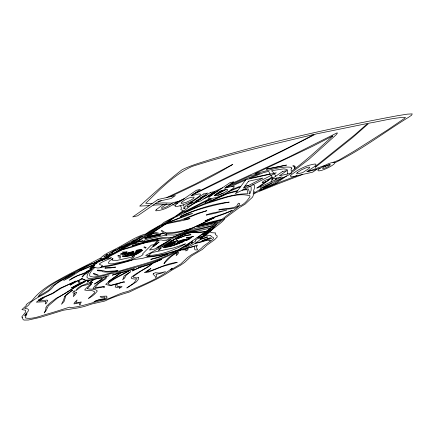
<?xml version="1.0" encoding="UTF-8"?>
<svg xmlns="http://www.w3.org/2000/svg" width="434" height="434" viewBox="0 0 434 434"><rect width="100%" height="100%" fill="white"/><g stroke="black" fill="none" stroke-linecap="round" stroke-linejoin="round"><path stroke-width="0.65" d="M153.083 246.398L153.43 244.684L151.244 245.177L142.547 253.961L143.122 254.633C139.352 257.753 134.052 257.633 130.157 260.709C120.484 263.628 110.632 266.248 100.569 267.366M130.157 260.709C136.07 258.23 144.218 259.744 149.41 255.295M287.373 174.012L287.574 172.352L287.069 169.412L283.673 168.859L271.538 170.714L274.223 173.274M192.49 240.908L186.88 246.203M272.742 178.954L270.908 181.954M276.501 178.108L275.091 180.029M87.071 265.749L88.314 265.445L81.028 269.037L78.185 271.424L70.633 274.505L64.514 278.482L59.675 280.966L51.738 286.521L48.635 290.27L38.035 296.634C48.706 283.473 65.805 277.679 80.035 269.14C88.248 264.642 97.466 262.244 105.565 257.617L121.352 248.904C123.82 245.367 128.572 243.821 132.435 242.264M175.336 205.163L174.983 205.96L175.396 206.41A11.468 2.186 -25.2 0 0 178.32 206.183L183.463 204.848L189.897 202.13A11.197 2.137 -25.2 0 0 194.535 199.515L198.11 197.079A10.698 2.04 -25.2 0 0 200.503 194.72L200.155 194.025L198.484 194.009L190.884 195.897L200.356 189.381L196.39 190.271L177.213 203.475L175.336 205.163L172.732 204.767M216.506 224.524C211.966 230.221 205.89 235.412 198.761 237.431L198.224 237.224L196.96 237.837M93.055 279.784C88.248 285.225 79.259 284.02 75.657 290.883L81.863 286.033L88.682 284.275L92.637 282.507L89.805 283.386C92.333 279.16 97.308 278.319 101.887 278.161L100.807 279.675L94.444 284.053L102.153 279.339L103.238 277.706L108.945 275.72L91.314 279.794L86.122 280.19L85.113 280.624L86.257 280.364L85.552 280.852L78.625 283.776L71.339 287.997L86.355 280.494L89.404 280.31L87.082 282.095L89.8 280.223L93.088 279.859M189.457 242.964L185.448 246.745M122.99 248.047L125.719 245.774L131.459 242.904M153.126 245.758L157.509 240.42L156.978 239.78L149.09 241.288L131.686 247.206L122.231 249.74L102.299 260.254L99.57 261.197L94.032 264.968L79.422 271.207L70.888 276.708L63.668 280.543L74.854 273.198L70.85 274.885C65.295 278.888 58.834 281.297 53.789 285.935C47.821 294.659 35.507 296.292 28.991 304.359L29.105 304.657L24.695 308.471L27.662 308.883L28.541 309.757L28.156 311.221L24.857 315.035L24.895 315.957L26.441 313.787L27.016 313.722L25.243 317.422L25.693 318.035C32.87 319.364 40.508 315.919 47.474 313.994C54.955 311.905 62.263 309.42 69.728 307.12L70.216 307.597C80.968 306.946 91.064 302.737 101.404 300.502C110.665 299.167 118.46 293.167 127.704 291.512C142.9 284.747 158.98 278.563 172.217 268.201L170.513 270.062L180.707 263.981L187.586 257.498L191.687 254.617L197.676 251.286L201.734 247.977A17.067 3.255 -25.2 0 1 207.023 243.642L212.736 239.443L213.474 238.429L213.479 237.61L211.282 236.546L210.669 235.304L206.709 235.874L203.893 235.754M182.313 249.073L182.068 249.317L188.144 248.883L187.602 250.06L185.757 250.95L186.083 249.762L181.043 250L179.182 250.89L181.303 249.431M94.954 267.333L91.704 270.512L89.762 273.566L89.659 275.959C94.466 278.688 99.429 275.189 104.372 274.798C109.205 273.16 114.12 271.95 119.166 271.158C138.316 265.201 158.372 261.143 176.009 251.036M93.988 267.116C91.004 269.812 86.892 272.845 86.925 277.261L88.346 278.471C94.693 278.986 100.704 275.932 106.894 274.939C111.202 272.639 116.42 273.827 120.723 271.326C140.925 265.993 161.481 260.66 179.681 249.946M271.646 183.002L263.416 188.21L273.561 183.62L282.87 177.745M146.779 257.248C160.531 255.756 175.135 253.347 186.528 245.226L185.595 245.351M265.304 181.906L256.814 188.128L259.961 186.512L272.498 177.338L272.867 178.179M268.934 179.155L272.107 176.746L270.919 175.531M297.724 172.331L301.429 169.846L306.22 167.746A6.716 1.28 -25.2 0 1 309.382 167.144L309.697 167.367L309.068 168.392L302.623 172.656L297.588 173.79A5.409 1.031 -25.2 0 1 297.74 172.325M302.737 174.408L276.295 184.51A153.761 29.338 -25.2 0 1 258.431 191.676L255.946 192.674L253.277 194.416L253.261 195.593L252.442 197.237L245.15 204.11L239.112 207.767L214.629 225.924L210.089 228.078L185.394 234.138L166.081 240.544L163.754 240.555L161.03 239.893L137.258 244.288A10.4 1.986 -25.2 0 1 132.142 245.4L133.981 243.61L159.424 225.984L128.285 245.275L121.352 248.904M106.52 257.438L101.095 258.886L100.297 258.442C104.61 253.505 112.406 250.955 118.222 247.521C127.016 243.04 135.207 236.98 144.777 234.23L146.003 233.855L149.616 231.219L161.372 224.541L164.095 222.289L175.553 216.316L183.354 210.495L180.842 209.72L181.39 207.984L180.848 206.351L179.985 205.824M126.874 246.007L142.612 235.857C138.31 236.682 135.397 239.839 132.001 242.069L134.448 239.79L119.149 248.026L112.835 252.046L112.477 252.664L111.701 252.838L111.999 252.241L115.84 249.696L114.826 250.152L109.428 253.445L108.571 254.476L113.507 253.234M211.819 227.253L189.956 242.655L179.454 249.149M198.224 237.224L213.55 226.434M91.097 264.056L81.874 268.982L79.666 270.762L96.581 263.216M100.189 258.208C87.261 265.207 73.84 271.375 60.977 278.612C50.377 284.275 39.76 290.709 32.328 300.214C31.611 301.337 24.803 304.364 26.192 305.59L21.933 309.621L25.519 310.191L25.535 312.176L21.7 317.048L22.763 317.596L22.411 317.84L22.969 319.343L23.93 320.064L28.405 320.021L40.205 317.379L63.413 310.218L78.158 307.885L84.218 306.518L92.236 303.871L104.795 301.044C112.694 297.214 120.972 294.496 129.386 292.049C143.567 285.002 158.551 279.333 171.642 270.274L180.436 265.315L184.678 262.402L191.551 255.93L202.407 249.393L206.655 245.394L214.613 239.687L217.228 236.986L216.951 235.478L215.725 234.886L215.134 233.752L215.644 232.949L211.477 232.689L209.926 231.761M181.976 202.022C185.351 199.255 189.587 197.02 194.047 197.107L193.933 197.909A6.716 1.28 -25.2 0 1 190.873 200.123L186.094 202.358L182.285 203.28A5.409 1.031 -25.2 0 1 181.96 202.027M94.135 265.093L91.308 267.04L89.822 268.706L94.297 265.288M94.07 266.015L90.89 268.207L90.56 269.161L87.771 271.391L85.59 274.293L91.628 268.727L91.623 268.141L93.299 266.959M161.057 225.647L134.632 244.125C145.233 242.579 156.723 237.116 167.388 239.08C182.351 233.682 197.828 229.7 213.268 225.935L238.076 206.985C231.881 209.551 225.213 208.9 218.758 209.942C224.503 207.951 230.969 209.155 236.481 206.362L238.385 203.199L239.611 203.421L239.025 205.553L237.327 206.535C242.904 205.879 246.951 201.246 249.881 196.846L249.881 195.788C237.1 192.148 222.479 198.913 210.04 202.401C196.173 207.018 183.061 213.745 169.748 219.734L161.057 225.647C170.383 222.148 180.544 221.687 189.989 218.562L183.745 219.485L197.622 213.87L206.828 210.68L198.181 213.159L180.88 220.06L165.549 223.505L163.108 224.459M172.331 218.535L164.627 224.421L148.108 235.44L146.909 236.601L165.381 224.253L173.741 217.879M175.553 216.316C184.059 212.302 189.891 204.485 198.875 201.322M119.811 250.353C132.245 246.436 144.647 241.798 157.509 239.411L158.54 240.268L158.057 241.185L149.518 250.027L154.629 249.007L157.097 248.02L184.135 234.55L189.908 232.347L192.034 232.049L198.121 232.787L205.862 231.751L208.58 231.919C206.768 234.756 203.562 236.329 200.817 238.114L198.262 238.353L195.56 239.893L195.327 240.631L196.043 240.87L190.553 244.38L183.951 247.309M267.371 185.003L253.185 193.575L253.358 192.674L254.47 191.752L253.385 191.454L254.389 188.318L254.378 185.389L254.102 184.927L252.507 184.917M286.673 175.965L275.335 183.766L259.63 190.515L280.169 182.041L296.91 175.721M290.558 173.291L309.176 159.077L336.258 134.692L337.408 133.151L337.131 132.809L288.773 157.097L230.562 184.092M99.57 261.197L101.426 260.015L94.39 263.264L91.482 263.921M94.39 262.885L101.399 258.816M214.152 227.427L203.752 233.877L213.034 228.566M100.607 260.807L108.267 256.445L137.426 241.347M224.123 190.021L214.846 195.072A5.279 1.009 -25.2 0 1 215.546 194.421C218.926 191.654 223.163 189.419 227.622 189.501L227.503 190.304A6.716 1.28 -25.2 0 1 224.443 192.522L219.664 194.757L215.861 195.68A5.528 1.052 -25.2 0 1 214.835 195.696L214.721 195.626A5.392 1.031 -25.2 0 1 214.727 195.246M170.85 241.141C178.092 237.566 185.068 232.559 193.255 231.523C198.718 233.02 204.121 231.197 209.53 231.197C207.886 234.577 204.143 236.297 201.061 238.174L200.817 238.114M226.043 189.533L214.749 195.642M231.821 186.452L236.101 184.168L245.552 180.083M179.101 214.374L209.275 198.864M197.28 201.484L187.314 207.099L186.973 206.904L188.329 204.685L192.555 202.716M163.726 233.096L148.916 236.194L144.728 237.978L147.706 236.953L164.139 233.346M210.946 198.777L184.087 212.416L205.944 202.993M203.877 198.843L212.036 195.002M184.32 198.577L176.242 202.553L182.909 199.548M193.71 193.955L195.202 193.217C234.463 172.911 275.042 155.263 314.026 134.421C273.181 144.24 232.119 153.593 192.088 166.444C174.11 174.614 159.696 189.701 145.678 203.275L152.057 203.622M159.359 201.121L158.171 202.103L161.296 200.687M191.964 195.154L283.011 150.82L315.784 134.025L367.734 123.413L354.8 134.811L317.194 164.963L315.22 166.933L315.241 167.394L352.701 137.507L368.971 123.175C381.063 121.205 393.155 117.706 405.389 117.321L404.906 118.113L387.388 130.07L354.562 150.929L338.84 160.151L332.986 162.414M128.285 245.275L140.025 239.639M207.278 196.504L215.92 192.333M195.696 226.619L184.672 231.577L214.287 217.781L195.696 226.619L198.164 225.637L220.819 220.195M191.92 201.984L185.985 205.466L184.531 208.087L185.139 208.738L183.56 208.586L184.217 206.535L183.408 204.864M200.524 197.958L206.405 195.208M195.826 201.186L201.691 198.452M210.246 194.459L218.264 190.721M226.559 186.848L250.581 175.64L260.004 173.323L248.644 177.815L225.593 187.971M166.862 197.497L195.154 184.081L232.787 164.383C212.655 176.779 191.248 186.962 169.797 196.835M214.239 191.606L222.512 187.797M210.995 200.682L228.089 193.005L237.669 190.597M219.799 191.497L221.432 190.759M207.452 233.036L203.73 234.376L203.448 233.682L202.808 234.767L204.311 234.675L206.307 233.899M230.731 190.13L239.226 186.598L240.816 186.398M217.976 195.246L223.315 193.125M227.834 192.083L238.309 187.645L239.975 187.521M307.934 171.457L324.529 165.517M329.9 164.632L325.023 166.385M334.945 162.701L333.751 162.267L332.373 162.484A9.364 1.785 -25.2 0 0 326.319 164.649L319.017 168.945A9.364 1.785 -25.2 0 0 324.361 169.406A9.364 1.785 -25.2 0 0 334.95 162.707C361.099 150.305 384.215 132.224 408.806 117.137L411.633 115.194L412.224 113.892L407.396 114.142L397.615 115.694C335.021 127.379 272.726 140.909 211.683 159.148C201.734 162.376 191.535 165.088 182.112 169.732C167.345 181.038 153.473 193.591 139.715 206.09L149.166 205.613M102.299 260.254L108.853 256.798L105.288 259.163C122.068 254.666 99.37 261.968 99.359 264.268L102.619 265.749C100.227 269.064 96.446 268.071 93.169 266.926L94.525 265.559L94.032 264.968M315.263 169.808L320.14 168.088M200.481 239.476L207.414 237.36L207.479 236.861L201.061 238.841M178.396 249.876C168.376 253.179 158.09 256.033 147.517 256.678M177.262 250.657C185.958 248.064 195.018 244.825 201.55 238.288L201.061 238.174M131.111 260.199L111.657 265.028L101.475 266.655M222.083 219.257L199.597 224.823M165.555 232.868C174.544 232.852 183.289 231.1 191.801 228.127M166.076 233.28L166.77 234.485L166.39 235.353L163.065 232.7L161.236 230.617L162.001 230.514L166.076 233.28C174.278 234.072 182.188 231.566 189.875 229.033M172.39 240.62L173.839 240.295L145.678 255.436L149.079 255.469M111.093 254.568L106.558 255.702L106.297 255.116L107.713 254.145L107.35 254.226L103.721 256.836L108.354 256.082M120.56 254.096L126.853 252.686L120.533 254.091M270.073 173.947L249.463 178.363L263.986 172.461L268.717 171.397L270.198 174.18M243.496 189.506L248.324 188.888L249.561 192.544L249.306 193.824L249.843 193.911L251.15 190.298L251.134 186.669L248.709 186.853M237.295 191.096L227.09 193.841L207.81 202.58C220.835 198.457 234.355 193.58 248.047 193.814L247.006 189.593L242.123 190.206M245.096 185.855L248.671 185.405M153.088 205.173L164.123 204.566M155.567 203.465L162.761 202.9L172.369 203.112M244.098 187.206L245.373 187.108M166.113 204.479L170.171 204.62M175.054 203.188L177.473 203.291M197.524 237.713L197.806 237.886C202.618 237.452 206.557 234.029 210.403 231.42C214.738 226.928 220.532 223.993 224.481 219.241L224.269 218.747M275.785 176.166L274.397 173.763M116.936 251.346L116.757 250.369C118.58 248.313 121.211 246.973 123.847 246.3L119.242 249.04L118.878 250.272M117.039 283.993L117.034 286.223L118.433 286.597L120.43 286.234L122.057 286.733L119.393 288.284L120.034 287.476L119.155 287.075L116.892 287.46L115.167 287.01L115.9 284.574L116.399 284.145L110.214 285.67L105.695 284.341C112.807 278.265 121.428 275.064 129.419 270.48C122.545 275.254 114.446 277.874 108.147 283.554L109.118 284.623L111.006 285.236L124.195 281.688L124.563 282.219L123.69 282.062L117.039 283.993M192.235 242.074L192.229 242.78L191.34 243.599L191.736 242.02L192.235 242.074M196.607 246.626L196.564 247.933L197.541 249.235L197.573 249.924L194.942 249.87L194.313 247.814L195.056 246.197C175.363 251.34 191.969 247.011 197.486 245.074L196.607 246.626M64.568 296.606L63.559 300.214L61.498 304.272L64.086 301.462L65.93 295.375C80.16 284.633 67.72 292.934 64.568 296.606M160.678 234.761L160.645 235.13L144.853 238.613L147.039 237.745L160.678 234.761M195.506 243.219L199.488 242.563L207.36 240.181L210.045 240.984L210.333 240.273L208.331 239.476L195.506 243.219M234.116 186.815L234.078 187.119A10.698 2.04 -25.2 0 1 231.685 189.479L227.069 192.566A11.224 2.143 -25.2 0 1 223.467 194.524L219.55 196.298A11.675 2.23 -25.2 0 1 215.866 197.627L209.454 198.897L208.667 198.626L208.906 197.562A10.904 2.083 -25.2 0 1 211.727 195.213L229.966 182.671L233.931 181.775L224.459 188.291L232.06 186.408L233.313 186.343L234.116 186.815M45.597 301.635L45.277 303.892L46.009 303.724L47.745 300.42L46.964 300.089L39.169 300.99L45.179 296.856L52.764 293.558L60.961 288.301L76.107 281.037L59.963 288.284L52.243 293.417L42.158 297.735L38.089 300.366L43.156 297.719L36.347 302.162L45.597 301.635M112.178 259.288L112.07 260.042L112.84 260.254L117.316 260.34L134.578 256.532C130.287 260.427 124.2 261.252 118.775 262.668C115.482 262.928 112.021 264.648 108.766 263.568L108.467 262.418L109.807 260.682L113.008 258.49L112.178 259.288M177.24 252.707L176.133 255.648L177.81 254.042L178.737 252.349L178.266 251.514L177.278 251.986C172.179 254.915 166.727 258.263 163.965 263.688C167.92 259.543 171.891 255.1 177.24 252.707M138.533 277.603L138.186 279.637L136.205 281.981L126.826 287.954C130.298 285.252 135.289 283.38 136.504 278.677L134.724 279.078L131.838 278.623L131.198 277.869L131.399 277.19C137.844 271.966 145.65 268.858 151.965 263.563C145.423 266.064 138.479 267.301 132.337 270.946L140.432 267.105L138.457 267.626L149.594 264.219L161.611 259.369L152.578 263.449L148.591 266.726L141.061 271.022L133.119 276.572L133.439 277.245L136.612 277.923L138.533 277.603M46.069 307.294L45.489 310.484L44.176 312.925L45.928 310.809L48.288 305.921L57.228 298.234L77.578 285.762L85.107 281.585L76.78 285.832L63.939 294.089L55.97 298.429L49.997 303.013L46.758 306.062L46.069 307.294M290.574 175.878L290.932 176.671A10.904 2.083 -25.2 0 0 293.883 176.405L312.659 172.179L316.511 169.526L306.762 171.723L314.167 166.808L315.74 165.321L315.979 164.361A10.698 2.04 -25.2 0 0 313.429 164.242L309.746 165.094A11.197 2.137 -25.2 0 0 305.048 166.716L301.125 168.495A11.675 2.23 -25.2 0 0 297.485 170.486L293.617 173.079A11.468 2.186 -25.2 0 0 290.829 175.444L290.574 175.878M164.497 245.682L164.307 246.583C173.768 246.414 182.785 241.277 191.459 237.637L187.559 239.036L181.645 240.154L186.083 239.709L181.076 241.814L182.822 240.805L181.748 240.382L178.238 241.076L177.05 241.83L177.604 242.275L176.942 243.013L173.763 244.261L174.826 243.534L174.625 243.203C171.848 243.398 170.014 245.883 167.296 246.111L172.065 243.382L175.678 242.031L166.428 244.51L167.535 244.478L164.497 245.682M119.111 256.413L119.062 257.953L120.289 258.176L120.348 255.919L119.99 255.382L117.88 255.697L117.793 255.973L118.954 255.897L119.111 256.413M104.485 286.874L104.344 287.406L103.617 287.568L103.569 286.89L93.896 288.686L92.99 288.545C96.071 283.223 102.283 281.096 106.428 276.946L105.95 278.677L98.681 283.397L94.997 287.612L104.209 286.538L104.485 286.874M123.988 277.114L122.61 279.816L124.715 277.955L126.039 275.389L130.553 271.695L124.379 275.802L123.864 276.236L123.988 277.114M87.576 288.279L87.446 288.686C90.505 289.766 95.03 288.241 97.341 290.981C95.144 294.084 91.856 296.661 88.493 298.408L94.384 293.031L94.824 292.375L94.65 291.87C91.932 289.57 87.858 290.964 84.635 290.004C86.822 286.869 97.14 278.964 87.576 288.279M73.926 294.567L73.27 296.617L75.418 294.458L76.726 292.375L74.16 292.06L74.708 290.883L73.65 291.192L72.82 292.722L73.954 293.471L74.681 293.308L73.926 294.567M137.513 251.096L134.372 253.429L140.708 250.885L137.513 251.096M81.093 302.031L80.16 304.787L79.433 304.956L79.33 302.889L73.948 303.903L74.442 302.628L77.138 299.97L75.722 302.927L81.093 302.031M106.976 297.1L106.46 298.386C102.679 300.621 97.802 299.265 93.994 301.782L98.589 299.737L104.925 298.527L104.778 297.068L101.708 297.371L100.108 296.856L100.818 296.368L106.58 296.113L106.976 297.1M130.091 254.335L132.093 253.489L130.091 254.335M170.416 245.156L172.417 244.315L170.416 245.156M178.819 241.586L177.587 243.002L181.282 241.38L180.463 240.946L178.51 241.499L178.819 241.586M149.996 254.004L149.263 255.615C162.007 254.546 174.392 250.13 185.464 243.837L174.018 247.814L152.122 252.545L149.996 254.004M153.506 246.349L153.332 246.724L159.099 242.026L153.506 246.349M82.265 278.33L81.196 279.561L76.894 281.275L70.221 285.127C73.726 281.856 78.445 280.906 82.265 278.33M153.348 273.615L153.072 274.179L155.182 276.355L155.79 277.717L156.495 276.355L156.094 274.31L160.71 273.463L165.5 271.673L159.262 273.127L155.377 272.715L153.348 273.615M294.794 167.394L294.225 168.463L295.418 167.057L294.583 165.924L292.804 165.88L293.959 166.26L294.794 167.394M156.213 209.693L155.681 210.664L155.963 210.826C163.862 210.316 171.012 206.242 177.267 201.664L173.112 202.602L168.853 205.532A4.888 0.933 -25.2 0 1 162.132 208.32L161.676 208.293A4.888 0.933 -25.2 0 1 162.5 206.958L166.889 203.942L162.652 204.897L156.213 209.693M135.668 251.199L136.656 251.102L136.667 251.449C136.113 252.61 128.263 256.385 133.743 252.55L133.314 252.404C130.922 252.702 129.337 254.856 126.934 255.078L129.468 253.12L133.998 251.291L121.949 254.416L122.486 255.219C129.392 256.695 136.531 252.989 142.721 250.179L141.527 250.071L140.545 250.57L135.668 251.199M291.8 168.088L291.068 169.341L291.295 171.468C305.981 160.629 319.435 148.222 332.862 135.891L312.843 146.171L254.861 173.703L256.071 173.34C267.42 171.088 278.937 166.113 290.65 167.22L291.8 168.088M78.451 281.536L78.218 281.937L78.646 282.436L80.127 282.246L79.297 281.346L78.451 281.536M125.242 253.988L124.813 254.639L123.891 254.753L123.771 254.221L126.761 253.315L125.242 253.988M146.649 271.581L146.426 271.906C156.875 269.324 166.325 263.27 177.246 262.418L162.338 266.519L148.954 271.982L144.365 272.666L150.886 268.505L146.649 271.581M125.638 253.993L125.063 254.823L125.876 255.008L130.829 252.295L125.638 253.993M159.864 249.322L158.692 250.478L158.665 249.903L159.544 248.959L161.236 247.95L159.864 249.322M215.204 223.439L212.584 225.273L210.268 226.13C198.251 229.06 185.931 231.349 174.62 236.535C170.302 238.988 165.663 236.525 161.188 237.778L142.564 241.667L145.401 239.671L164.698 235.326L168.099 234.821L174.094 235.103L177.37 234.365L192.848 229.092L215.204 223.439M86.675 271.896L82.493 277.033L82.021 276.827L85.01 273.36L77.887 275.541L69.456 280.212C75.033 275.221 82.753 274.858 88.503 270.523L86.675 271.896M248.519 181.222L243.425 188.112L262.847 178.086L248.519 181.222M245.872 179.66L235.391 193.64L276.246 172.819L245.872 179.66M120.104 273.062L108.592 281.487L121.151 272.807L126.142 271.684L134.361 268.798C126.983 270.854 119.496 272.606 112.249 275.156L120.104 273.062M142.558 240.734L142.124 241.141L137.979 241.971L142.558 240.734M166.141 245.573L165.435 246.203L166.585 246.208L171.148 243.631L168.604 244.201L166.141 245.573M169.097 222.143L192.701 213.409L187.602 214.461L169.097 222.143M211.374 200.372L210.919 200.747A3.613 0.689 -25.2 0 1 206.291 202.922L205.711 203.036A3.613 0.689 -25.2 0 1 208.103 200.768A3.613 0.689 -25.2 0 1 211.374 200.372M186.625 240.165L186.284 240.436L189.3 239.172L186.625 240.165M157.987 246.946L156.793 247.857L171.023 239.508L157.987 246.946M186.555 237.821L186.322 237.995L188.551 237.892L193.526 236.449L186.555 237.821M150.864 259.337L158.204 257.66L167.529 254.259L150.864 259.337M202.249 240.615L201.935 240.848L209.551 238.326L209.872 238.884L211.635 238.488L210.273 237.734L202.249 240.615M196.949 226.602L196.597 226.857L217.331 221.828L196.949 226.602M150.462 234.691L149.166 235.635L153.641 233.27L155.98 233.514L158.535 233.096L155.122 232.423L150.462 234.691M169.482 243.17L169.065 243.469L177.696 240.566L169.482 243.17M158.09 199.472L132.723 216.919L137.605 215.823L158.795 201.246L171.197 198.457L175.385 195.577L158.09 199.472M203.551 193.982L190.027 203.286L194.123 202.363L207.647 193.059L203.551 193.982M210.381 192.474L196.857 201.777L200.953 200.855L214.477 191.551L210.381 192.474M93.815 273.518L93.462 273.762L94.9 274.841L98.301 275.194L96.115 274.489L94.547 273.355L93.815 273.518M145.992 247.706L145.287 248.188L143.849 247.109L144.636 246.821L145.992 247.706M141.213 251.411L137.209 253.912L132.061 256.326L141.213 251.411M267.046 168.886L266.438 169.303L286.494 165.094L267.046 168.886M205.287 220.868L204.881 221.15C213.783 216.902 223.608 214.987 232.309 210.278C223.505 214.369 213.951 216.452 205.287 220.868M282.529 171.533L271.25 179.291L281.894 176.893L259.955 187.011L260.335 188.296L289.136 174.81L291.729 173.03L279.35 175.819L287.069 170.508L282.529 171.533M105.321 267.892L104.887 268.147L110.54 267.957L115.672 267.127L105.321 267.892M206.996 214.705L206.28 215.118L215.036 213.295L226.749 210.083L210.3 213.523L206.996 214.705M325.391 166.179L324.469 166.683A4.237 0.808 -25.2 0 0 322.977 168.506A4.237 0.808 -25.2 0 0 327.811 166.781A4.237 0.808 -25.2 0 0 330.149 164.654L329.748 164.622A4.237 0.808 -25.2 0 0 325.391 166.179M182.806 215.286L180.398 216.495C195.951 209.513 212.514 205.298 229.223 202.13C213.148 203.709 197.589 208.955 182.806 215.286M184 241.423C177.343 244.141 170.323 247.299 163.124 247.494L162.62 246.789L163.119 246.599L163.531 246.995C170.562 247.516 177.408 243.387 184 241.423M176.942 238.857L175.938 239.346L184.542 235.955L190.982 234.691L185.828 235.304L176.942 238.857M127.01 251.932L124.102 252.713L123.028 252.664L122.307 252.067L127.01 251.932M141.69 249.859L136.043 250.358L140.312 249.593L141.69 249.859M265.727 181.727L264.805 182.117A3.911 0.749 -25.2 0 1 262.825 181.721A3.911 0.749 -25.2 0 1 268.727 179.133L269.091 179.166A3.911 0.749 -25.2 0 1 265.727 181.727M138.365 252.631C133.276 254.449 128.003 257.4 122.453 256.483C127.938 256.25 133.265 254.666 138.365 252.631M97.829 270.127L97.27 270.268L98.214 270.756L101.903 271.049L102.657 271.749C107.713 272.557 113.068 271.771 118.059 270.675L106.254 271.472L101.627 270.333L97.829 270.127M85.075 280.071L82.899 279.621L82.693 279.013L84.869 279.583L85.075 280.071"/></g></svg>
